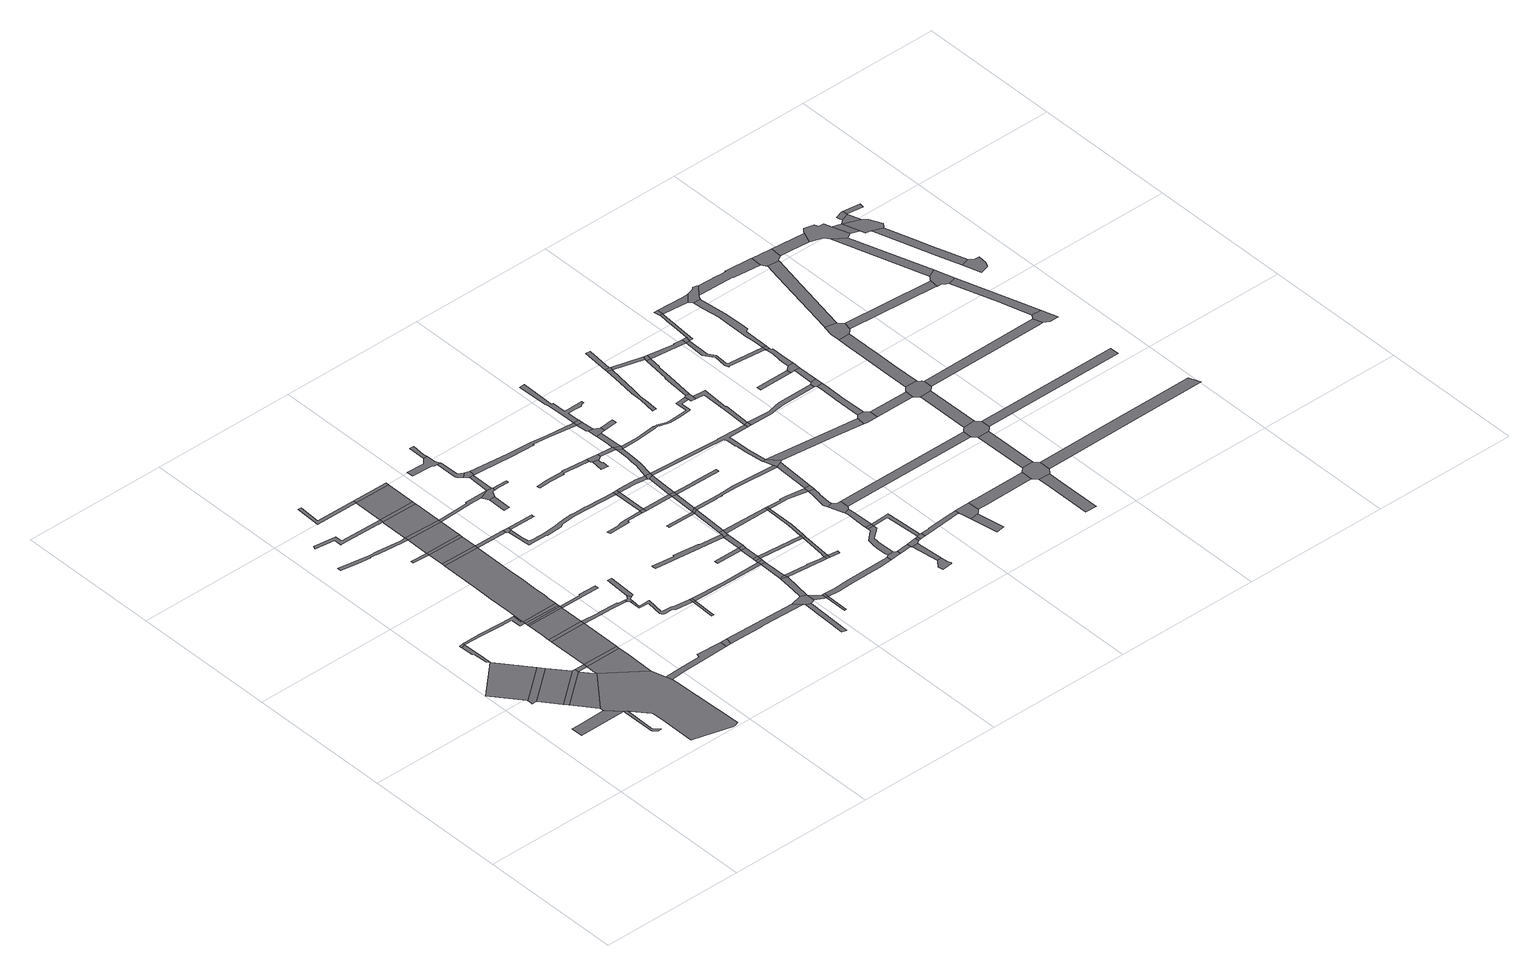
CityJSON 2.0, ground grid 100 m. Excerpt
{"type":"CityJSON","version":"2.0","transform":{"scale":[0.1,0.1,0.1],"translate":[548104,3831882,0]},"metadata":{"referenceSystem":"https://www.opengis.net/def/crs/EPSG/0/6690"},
"CityObjects":{
"road1":{"type":"Road","attributes":{"RoadStructureAttribute.sectionType":"1"},"geometry":[{"type":"MultiSurface","lod":"1","boundaries":[[[0,1,2,3,4,5]]]}]},
"road2":{"type":"Road","attributes":{"RoadStructureAttribute.sectionType":"1"},"geometry":[{"type":"MultiSurface","lod":"1","boundaries":[[[6,7,8,9]]]}]},
"road3":{"type":"Road","geometry":[{"type":"MultiSurface","lod":"1","boundaries":[[[9,8,10,11,12,13]]]}]},
"road4":{"type":"Road","attributes":{"RoadStructureAttribute.sectionType":"1"},"geometry":[{"type":"MultiSurface","lod":"1","boundaries":[[[13,12,14,15,16]]]}]},
"road5":{"type":"Road","attributes":{"RoadStructureAttribute.sectionType":"1"},"geometry":[{"type":"MultiSurface","lod":"1","boundaries":[[[5,17,18,19,20,21,22,23,24,25]]]}]},
"road6":{"type":"Road","attributes":{"RoadStructureAttribute.sectionType":"1"},"geometry":[{"type":"MultiSurface","lod":"1","boundaries":[[[26,27,28,29,30,31,32,6]]]}]},
"road7":{"type":"Road","geometry":[{"type":"MultiSurface","lod":"1","boundaries":[[[16,15,33,34,35]]]}]},
"road8":{"type":"Road","geometry":[{"type":"MultiSurface","lod":"1","boundaries":[[[36,37,29,28,38]]]}]},
"road9":{"type":"Road","attributes":{"RoadStructureAttribute.sectionType":"1"},"geometry":[{"type":"MultiSurface","lod":"1","boundaries":[[[39,40,41,34,33,42,43]]]}]},
"road10":{"type":"Road","geometry":[{"type":"MultiSurface","lod":"1","boundaries":[[[43,42,0,5,25,44,45,46,47,48,49,50,51,52,53,54,55,56,57,58]]]}]},
"road11":{"type":"Road","geometry":[{"type":"MultiSurface","lod":"1","boundaries":[[[35,34,59,60]]]}]},
"road12":{"type":"Road","attributes":{"RoadStructureAttribute.sectionType":"1"},"geometry":[{"type":"MultiSurface","lod":"1","boundaries":[[[61,62,63,64,65,66,67,68,69,36,38,70,71,72,73,74,75,76,77,78,79,80]]]}]},
"road13":{"type":"Road","attributes":{"RoadStructureAttribute.sectionType":"1"},"geometry":[{"type":"MultiSurface","lod":"1","boundaries":[[[59,81,82,83,84,43,58,85,86,87]]]}]},
"road14":{"type":"Road","geometry":[{"type":"MultiSurface","lod":"1","boundaries":[[[60,59,87,88]]]}]},
"road15":{"type":"Road","attributes":{"RoadStructureAttribute.sectionType":"1"},"geometry":[{"type":"MultiSurface","lod":"1","boundaries":[[[89,90,60,88,91,92]]]}]},
"road16":{"type":"Road","geometry":[{"type":"MultiSurface","lod":"1","boundaries":[[[93,89,92,94]]]}]},
"road17":{"type":"Road","attributes":{"RoadStructureAttribute.sectionType":"1"},"geometry":[{"type":"MultiSurface","lod":"1","boundaries":[[[95,96,97,98,99,100,101,102,103,104,105,106,107,108,109,110]]]}]},
"road18":{"type":"Road","attributes":{"RoadStructureAttribute.sectionType":"1"},"geometry":[{"type":"MultiSurface","lod":"1","boundaries":[[[111,112,93,94,113]]]}]},
"road19":{"type":"Road","attributes":{"RoadStructureAttribute.sectionType":"1"},"geometry":[{"type":"MultiSurface","lod":"1","boundaries":[[[114,115,116,111,113,117,118]]]}]},
"road20":{"type":"Road","geometry":[{"type":"MultiSurface","lod":"1","boundaries":[[[79,115,114,119]]]}]},
"road21":{"type":"Road","geometry":[{"type":"MultiSurface","lod":"1","boundaries":[[[80,79,119,120]]]}]},
"road22":{"type":"Road","attributes":{"RoadStructureAttribute.sectionType":"1"},"geometry":[{"type":"MultiSurface","lod":"1","boundaries":[[[121,122,123,124,125,126,127,128,129,130,131,132,133]]]}]},
"road23":{"type":"Road","geometry":[{"type":"MultiSurface","lod":"1","boundaries":[[[134,135,136,137]]]}]},
"road24":{"type":"Road","attributes":{"RoadStructureAttribute.sectionType":"1"},"geometry":[{"type":"MultiSurface","lod":"1","boundaries":[[[138,139,140,141,57,56,142,143,144,145,146]]]}]},
"road25":{"type":"Road","attributes":{"RoadStructureAttribute.sectionType":"1"},"geometry":[{"type":"MultiSurface","lod":"1","boundaries":[[[147,148,149,150,80,120,151,152,153,154,155,156,157,158]]]}]},
"road26":{"type":"Road","attributes":{"RoadStructureAttribute.sectionType":"1"},"geometry":[{"type":"MultiSurface","lod":"1","boundaries":[[[159,160,161,162,163,164]]]}]},
"road27":{"type":"Road","geometry":[{"type":"MultiSurface","lod":"1","boundaries":[[[165,147,158,166]]]}]},
"road28":{"type":"Road","attributes":{"RoadStructureAttribute.sectionType":"1"},"geometry":[{"type":"MultiSurface","lod":"1","boundaries":[[[167,168,169,170,171,94,92,172,173,174,175,176]]]}]},
"road29":{"type":"Road","attributes":{"RoadStructureAttribute.sectionType":"1"},"geometry":[{"type":"MultiSurface","lod":"1","boundaries":[[[136,165,166,177]]]}]},
"road30":{"type":"Road","attributes":{"RoadStructureAttribute.sectionType":"1"},"geometry":[{"type":"MultiSurface","lod":"1","boundaries":[[[178,179,180,181,182,183,114,118]]]}]},
"road31":{"type":"Road","attributes":{"RoadStructureAttribute.sectionType":"1"},"geometry":[{"type":"MultiSurface","lod":"1","boundaries":[[[137,136,177,184]]]}]},
"road32":{"type":"Road","attributes":{"RoadStructureAttribute.sectionType":"1"},"geometry":[{"type":"MultiSurface","lod":"1","boundaries":[[[109,137,184,185]]]}]},
"road33":{"type":"Road","geometry":[{"type":"MultiSurface","lod":"1","boundaries":[[[110,109,185,186]]]}]},
"road34":{"type":"Road","attributes":{"RoadStructureAttribute.sectionType":"1"},"geometry":[{"type":"MultiSurface","lod":"1","boundaries":[[[132,187,188,110,186,189,190]]]}]},
"road35":{"type":"Road","geometry":[{"type":"MultiSurface","lod":"1","boundaries":[[[146,145,191,192,193]]]}]},
"road36":{"type":"Road","geometry":[{"type":"MultiSurface","lod":"1","boundaries":[[[133,132,190,194]]]}]},
"road37":{"type":"Road","geometry":[{"type":"MultiSurface","lod":"1","boundaries":[[[195,196,176,175,197,198,199,200]]]}]},
"road38":{"type":"Road","attributes":{"RoadStructureAttribute.sectionType":"1"},"geometry":[{"type":"MultiSurface","lod":"1","boundaries":[[[161,133,194,201]]]}]},
"road39":{"type":"Road","attributes":{"RoadStructureAttribute.sectionType":"1"},"geometry":[{"type":"MultiSurface","lod":"1","boundaries":[[[202,166,158,203,204]]]}]},
"road40":{"type":"Road","geometry":[{"type":"MultiSurface","lod":"1","boundaries":[[[162,161,201,205]]]}]},
"road41":{"type":"Road","geometry":[{"type":"MultiSurface","lod":"1","boundaries":[[[206,207,208,209,210,211,212,195,200]]]}]},
"road42":{"type":"Road","attributes":{"RoadStructureAttribute.sectionType":"1"},"geometry":[{"type":"MultiSurface","lod":"1","boundaries":[[[197,213,214,215,216,217,218,219,220,221,222,223,224,225,226,227,228,229,198]]]}]},
"road43":{"type":"Road","geometry":[{"type":"MultiSurface","lod":"1","boundaries":[[[230,231,232,233,234]]]}]},
"road44":{"type":"Road","geometry":[{"type":"MultiSurface","lod":"1","boundaries":[[[204,203,235,236,237,238]]]}]},
"road45":{"type":"Road","geometry":[{"type":"MultiSurface","lod":"1","boundaries":[[[223,222,230,234,239]]]}]},
"road46":{"type":"Road","attributes":{"RoadStructureAttribute.sectionType":"1"},"geometry":[{"type":"MultiSurface","lod":"1","boundaries":[[[193,192,240,241,242,243,244,245,246]]]}]},
"road47":{"type":"Road","attributes":{"RoadStructureAttribute.sectionType":"1"},"geometry":[{"type":"MultiSurface","lod":"1","boundaries":[[[247,248,186,185,249,250,251,252,253]]]}]},
"road48":{"type":"Road","geometry":[{"type":"MultiSurface","lod":"1","boundaries":[[[254,255,256,238,237]]]}]},
"road49":{"type":"Road","geometry":[{"type":"MultiSurface","lod":"1","boundaries":[[[257,258,259,260]]]}]},
"road50":{"type":"Road","geometry":[{"type":"MultiSurface","lod":"1","boundaries":[[[253,252,260,259,261,262,263,264]]]}]},
"road51":{"type":"Road","geometry":[{"type":"MultiSurface","lod":"1","boundaries":[[[265,266,267,268,269,270,271,272,273,274,275,276,277,278,279]]]}]},
"road52":{"type":"Road","attributes":{"RoadStructureAttribute.sectionType":"1"},"geometry":[{"type":"MultiSurface","lod":"1","boundaries":[[[280,239,234,281,282]]]}]},
"road53":{"type":"Road","attributes":{"RoadStructureAttribute.sectionType":"1"},"geometry":[{"type":"MultiSurface","lod":"1","boundaries":[[[283,284,285,286,287]]]}]},
"road54":{"type":"Road","attributes":{"RoadStructureAttribute.sectionType":"1"},"geometry":[{"type":"MultiSurface","lod":"1","boundaries":[[[288,289,253,264]]]}]},
"road55":{"type":"Road","attributes":{"RoadStructureAttribute.sectionType":"1"},"geometry":[{"type":"MultiSurface","lod":"1","boundaries":[[[290,291,292,293,294,295,296,297,298,299,300,301,302,303,304,236,235,305,306,307,308,309,310,311,312,313,314,315]]]}]},
"road56":{"type":"Road","attributes":{"RoadStructureAttribute.sectionType":"1"},"geometry":[{"type":"MultiSurface","lod":"1","boundaries":[[[278,316,317,318,319,320,321,322,279]]]}]},
"road57":{"type":"Road","geometry":[{"type":"MultiSurface","lod":"1","boundaries":[[[320,319,323,289,288,324,325]]]}]},
"road58":{"type":"Road","geometry":[{"type":"MultiSurface","lod":"1","boundaries":[[[326,327,328,329,263,262]]]}]},
"road59":{"type":"Road","geometry":[{"type":"MultiSurface","lod":"1","boundaries":[[[330,246,245,331,283,287,332,333,334,335]]]}]},
"road60":{"type":"Road","attributes":{"RoadStructureAttribute.sectionType":"1"},"geometry":[{"type":"MultiSurface","lod":"1","boundaries":[[[336,268,267,337,338]]]}]},
"road61":{"type":"Road","attributes":{"RoadStructureAttribute.sectionType":"1"},"geometry":[{"type":"MultiSurface","lod":"1","boundaries":[[[339,340,341,342,343,344,345,346,347,348]]]}]},
"road62":{"type":"Road","attributes":{"RoadStructureAttribute.sectionType":"1"},"geometry":[{"type":"MultiSurface","lod":"1","boundaries":[[[349,350,351,352,353,354,355,356,357,358,359]]]}]},
"road63":{"type":"Road","attributes":{"RoadStructureAttribute.sectionType":"1"},"geometry":[{"type":"MultiSurface","lod":"1","boundaries":[[[360,361,362,363,334,333,364,365,366,367,368]]]}]},
"road64":{"type":"Road","geometry":[{"type":"MultiSurface","lod":"1","boundaries":[[[367,369,370,371,372]]]}]},
"road65":{"type":"Road","attributes":{"RoadStructureAttribute.sectionType":"1"},"geometry":[{"type":"MultiSurface","lod":"1","boundaries":[[[373,374,330,335,375]]]}]},
"road66":{"type":"Road","geometry":[{"type":"MultiSurface","lod":"1","boundaries":[[[368,367,372,376]]]}]},
"road67":{"type":"Road","geometry":[{"type":"MultiSurface","lod":"1","boundaries":[[[377,378,373,375]]]}]},
"road68":{"type":"Road","geometry":[{"type":"MultiSurface","lod":"1","boundaries":[[[379,380,381,382,383]]]}]},
"road69":{"type":"Road","attributes":{"RoadStructureAttribute.sectionType":"1"},"geometry":[{"type":"MultiSurface","lod":"1","boundaries":[[[281,378,377,384]]]}]},
"road70":{"type":"Road","geometry":[{"type":"MultiSurface","lod":"1","boundaries":[[[282,281,384,385]]]}]},
"road71":{"type":"Road","attributes":{"RoadStructureAttribute.sectionType":"1"},"geometry":[{"type":"MultiSurface","lod":"1","boundaries":[[[386,282,385,387]]]}]},
"road72":{"type":"Road","geometry":[{"type":"MultiSurface","lod":"1","boundaries":[[[388,386,387,389]]]}]},
"road73":{"type":"Road","attributes":{"RoadStructureAttribute.sectionType":"1"},"geometry":[{"type":"MultiSurface","lod":"1","boundaries":[[[382,388,389,390]]]}]},
"road74":{"type":"Road","geometry":[{"type":"MultiSurface","lod":"1","boundaries":[[[391,392,359,358,393]]]}]},
"road75":{"type":"Road","geometry":[{"type":"MultiSurface","lod":"1","boundaries":[[[383,382,390,394]]]}]},
"road76":{"type":"Road","attributes":{"RoadStructureAttribute.sectionType":"1"},"geometry":[{"type":"MultiSurface","lod":"1","boundaries":[[[314,392,391,395]]]}]},
"road77":{"type":"Road","attributes":{"RoadStructureAttribute.sectionType":"1"},"geometry":[{"type":"MultiSurface","lod":"1","boundaries":[[[347,383,394,396]]]}]},
"road78":{"type":"Road","geometry":[{"type":"MultiSurface","lod":"1","boundaries":[[[397,398,399,400,401]]]}]},
"road79":{"type":"Road","attributes":{"RoadStructureAttribute.sectionType":"1"},"geometry":[{"type":"MultiSurface","lod":"1","boundaries":[[[402,403,404,405,406,407,408,409,410,411,412,413,414,415,416]]]}]},
"road80":{"type":"Road","attributes":{"RoadStructureAttribute.sectionType":"1"},"geometry":[{"type":"MultiSurface","lod":"1","boundaries":[[[417,418,419,377,375,420,421,422,423,424]]]}]},
"road81":{"type":"Road","geometry":[{"type":"MultiSurface","lod":"1","boundaries":[[[425,348,347,396,426,427]]]}]},
"road82":{"type":"Road","geometry":[{"type":"MultiSurface","lod":"1","boundaries":[[[315,314,395,428]]]}]},
"road83":{"type":"Road","attributes":{"RoadStructureAttribute.sectionType":"1"},"geometry":[{"type":"MultiSurface","lod":"1","boundaries":[[[391,393,429,430]]]}]},
"road84":{"type":"Road","attributes":{"RoadStructureAttribute.sectionType":"1"},"geometry":[{"type":"MultiSurface","lod":"1","boundaries":[[[431,400,425,427]]]}]},
"road85":{"type":"Road","attributes":{"RoadStructureAttribute.sectionType":"1"},"geometry":[{"type":"MultiSurface","lod":"1","boundaries":[[[432,433,434,325,324,435,436,437,438,439,440,441]]]}]},
"road86":{"type":"Road","attributes":{"RoadStructureAttribute.sectionType":"1"},"geometry":[{"type":"MultiSurface","lod":"1","boundaries":[[[389,387,442,443]]]}]},
"road87":{"type":"Road","attributes":{"RoadStructureAttribute.sectionType":"1"},"geometry":[{"type":"MultiSurface","lod":"1","boundaries":[[[444,445,376,372,446,447,448,449,450]]]}]},
"road88":{"type":"Road","geometry":[{"type":"MultiSurface","lod":"1","boundaries":[[[451,401,400,431]]]}]},
"road89":{"type":"Road","attributes":{"RoadStructureAttribute.sectionType":"1"},"geometry":[{"type":"MultiSurface","lod":"1","boundaries":[[[452,453,428,395,454,455,456,457]]]}]},
"road90":{"type":"Road","attributes":{"RoadStructureAttribute.sectionType":"1"},"geometry":[{"type":"MultiSurface","lod":"1","boundaries":[[[429,401,451,458]]]}]},
"road91":{"type":"Road","geometry":[{"type":"MultiSurface","lod":"1","boundaries":[[[424,423,459,460]]]}]},
"road92":{"type":"Road","geometry":[{"type":"MultiSurface","lod":"1","boundaries":[[[430,429,458,461]]]}]},
"road93":{"type":"Road","attributes":{"RoadStructureAttribute.sectionType":"1"},"geometry":[{"type":"MultiSurface","lod":"1","boundaries":[[[427,426,462,463]]]}]},
"road94":{"type":"Road","geometry":[{"type":"MultiSurface","lod":"1","boundaries":[[[464,465,466,467,468,469,470,471,472,473]]]}]},
"road95":{"type":"Road","geometry":[{"type":"MultiSurface","lod":"1","boundaries":[[[474,475,476,460,459]]]}]},
"road96":{"type":"Road","attributes":{"RoadStructureAttribute.sectionType":"1"},"geometry":[{"type":"MultiSurface","lod":"1","boundaries":[[[442,477,478,424,460,479]]]}]},
"road97":{"type":"Road","attributes":{"RoadStructureAttribute.sectionType":"1"},"geometry":[{"type":"MultiSurface","lod":"1","boundaries":[[[480,481,430,461]]]}]},
"road98":{"type":"Road","geometry":[{"type":"MultiSurface","lod":"1","boundaries":[[[416,415,482,483,464,473,484,485,486]]]}]},
"road99":{"type":"Road","geometry":[{"type":"MultiSurface","lod":"1","boundaries":[[[443,442,479,487]]]}]},
"road100":{"type":"Road","geometry":[{"type":"MultiSurface","lod":"1","boundaries":[[[457,456,481,480,488]]]}]},
"road101":{"type":"Road","attributes":{"RoadStructureAttribute.sectionType":"1"},"geometry":[{"type":"MultiSurface","lod":"1","boundaries":[[[489,490,462,491,443,487]]]}]},
"road102":{"type":"Road","attributes":{"RoadStructureAttribute.sectionType":"1"},"geometry":[{"type":"MultiSurface","lod":"1","boundaries":[[[492,486,485,493,494]]]}]},
"road103":{"type":"Road","attributes":{"RoadStructureAttribute.sectionType":"1"},"geometry":[{"type":"MultiSurface","lod":"1","boundaries":[[[493,495,496,497,498,457,488,499,500,501,502]]]}]},
"road104":{"type":"Road","attributes":{"RoadStructureAttribute.sectionType":"1"},"geometry":[{"type":"MultiSurface","lod":"1","boundaries":[[[503,504,505,506,507,461,458]]]}]},
"road105":{"type":"Road","geometry":[{"type":"MultiSurface","lod":"1","boundaries":[[[463,462,490,508]]]}]},
"road106":{"type":"Road","geometry":[{"type":"MultiSurface","lod":"1","boundaries":[[[509,510,450,449,511,512,513,514]]]}]},
"road107":{"type":"Road","geometry":[{"type":"MultiSurface","lod":"1","boundaries":[[[494,493,502,515]]]}]},
"road108":{"type":"Road","attributes":{"RoadStructureAttribute.sectionType":"1"},"geometry":[{"type":"MultiSurface","lod":"1","boundaries":[[[516,517,518,519,494,515,520,521,522]]]}]},
"road109":{"type":"Road","attributes":{"RoadStructureAttribute.sectionType":"1"},"geometry":[{"type":"MultiSurface","lod":"1","boundaries":[[[523,524,451,431,525,526,527,528,529,530,531,532,533]]]}]},
"road110":{"type":"Road","attributes":{"RoadStructureAttribute.sectionType":"1"},"geometry":[{"type":"MultiSurface","lod":"1","boundaries":[[[440,534,535,536,537,538,539,540,541]]]}]},
"road111":{"type":"Road","attributes":{"RoadStructureAttribute.sectionType":"1"},"geometry":[{"type":"MultiSurface","lod":"1","boundaries":[[[542,543,544,545,546,547,548,510,509,549,550,551,552,553,554,555,556,557]]]}]},
"road112":{"type":"Road","geometry":[{"type":"MultiSurface","lod":"1","boundaries":[[[537,516,522,558,559,560,538]]]}]},
"road113":{"type":"Road","attributes":{"RoadStructureAttribute.sectionType":"1"},"geometry":[{"type":"MultiSurface","lod":"1","boundaries":[[[561,514,513,562]]]}]},
"road114":{"type":"Road","geometry":[{"type":"MultiSurface","lod":"1","boundaries":[[[563,564,565,566,567,568,569,570]]]}]},
"road115":{"type":"Road","geometry":[{"type":"MultiSurface","lod":"1","boundaries":[[[571,441,440,541]]]}]},
"road116":{"type":"Road","attributes":{"RoadStructureAttribute.sectionType":"1"},"geometry":[{"type":"MultiSurface","lod":"1","boundaries":[[[572,573,574,508,490,575,576,577]]]}]},
"road117":{"type":"Road","attributes":{"RoadStructureAttribute.sectionType":"1"},"geometry":[{"type":"MultiSurface","lod":"1","boundaries":[[[578,579,564,563]]]}]},
"road118":{"type":"Road","geometry":[{"type":"MultiSurface","lod":"1","boundaries":[[[580,542,557,581]]]}]},
"road119":{"type":"Road","geometry":[{"type":"MultiSurface","lod":"1","boundaries":[[[582,561,562,583,579,578,584,585]]]}]},
"road120":{"type":"Road","geometry":[{"type":"MultiSurface","lod":"1","boundaries":[[[586,587,560,559]]]}]},
"road121":{"type":"Road","attributes":{"RoadStructureAttribute.sectionType":"1"},"geometry":[{"type":"MultiSurface","lod":"1","boundaries":[[[588,589,590,591,592,593,594,595,596,580,581,597]]]}]},
"road122":{"type":"Road","attributes":{"RoadStructureAttribute.sectionType":"1"},"geometry":[{"type":"MultiSurface","lod":"1","boundaries":[[[598,599,600,601,488,480,602,603,604,605,606,607,608,609,610,611,612,613,614,615,616,617,618,619,620,621,622]]]}]},
"road123":{"type":"Road","attributes":{"RoadStructureAttribute.sectionType":"1"},"geometry":[{"type":"MultiSurface","lod":"1","boundaries":[[[623,582,585,624]]]}]},
"road124":{"type":"Road","geometry":[{"type":"MultiSurface","lod":"1","boundaries":[[[625,626,627,628,629,593,592,630,631,632,633]]]}]},
"road125":{"type":"Road","attributes":{"RoadStructureAttribute.sectionType":"1"},"geometry":[{"type":"MultiSurface","lod":"1","boundaries":[[[634,635,636,637,638,639,640,641,642,643,644,645,646,647,648,649,650,651,441,571]]]}]},
"road126":{"type":"Road","attributes":{"RoadStructureAttribute.sectionType":"1"},"geometry":[{"type":"MultiSurface","lod":"1","boundaries":[[[652,653,654,655,581,557,656,657,658,659]]]}]},
"road127":{"type":"Road","attributes":{"RoadStructureAttribute.sectionType":"1"},"geometry":[{"type":"MultiSurface","lod":"1","boundaries":[[[660,661,662,663,664,627,626,665,666,667,668]]]}]},
"road128":{"type":"Road","geometry":[{"type":"MultiSurface","lod":"1","boundaries":[[[659,658,623,624,669,670]]]}]},
"road129":{"type":"Road","geometry":[{"type":"MultiSurface","lod":"1","boundaries":[[[671,672,577,576,660,668]]]}]},
"road130":{"type":"Road","attributes":{"RoadStructureAttribute.sectionType":"1"},"geometry":[{"type":"MultiSurface","lod":"1","boundaries":[[[673,674,675,676,677,678,679,680,681,682,683,515,502,684,685,686,687,688,689,690,691,692,693,694]]]}]},
"road131":{"type":"Road","attributes":{"RoadStructureAttribute.sectionType":"1"},"geometry":[{"type":"MultiSurface","lod":"1","boundaries":[[[695,532,696,697,577,672]]]}]},
"road132":{"type":"Road","geometry":[{"type":"MultiSurface","lod":"1","boundaries":[[[616,615,698,699,533,532,695,700]]]}]},
"road133":{"type":"Road","attributes":{"RoadStructureAttribute.sectionType":"1"},"geometry":[{"type":"MultiSurface","lod":"1","boundaries":[[[701,702,703,704,670,669,705,706]]]}]},
"road134":{"type":"Road","attributes":{"RoadStructureAttribute.sectionType":"1"},"geometry":[{"type":"MultiSurface","lod":"1","boundaries":[[[707,708,709,710,711,712,713,714,715,716]]]}]},
"road135":{"type":"Road","attributes":{"RoadStructureAttribute.sectionType":"1"},"geometry":[{"type":"MultiSurface","lod":"1","boundaries":[[[717,718,719,720]]]}]},
"road136":{"type":"Road","geometry":[{"type":"MultiSurface","lod":"1","boundaries":[[[721,722,723,701,706,724,725,718,717,726,727,728,729]]]}]},
"road137":{"type":"Road","geometry":[{"type":"MultiSurface","lod":"1","boundaries":[[[730,622,621,731]]]}]},
"road138":{"type":"Road","geometry":[{"type":"MultiSurface","lod":"1","boundaries":[[[732,707,716,733,734]]]}]},
"road139":{"type":"Road","geometry":[{"type":"MultiSurface","lod":"1","boundaries":[[[735,673,694,736,737,738,739,740,741]]]}]},
"road140":{"type":"Road","attributes":{"RoadStructureAttribute.sectionType":"1"},"geometry":[{"type":"MultiSurface","lod":"1","boundaries":[[[742,743,744,740,739,745,746,622,730]]]}]},
"road141":{"type":"Road","attributes":{"RoadStructureAttribute.sectionType":"1"},"geometry":[{"type":"MultiSurface","lod":"1","boundaries":[[[747,732,734,748]]]}]},
"road142":{"type":"Road","attributes":{"RoadStructureAttribute.sectionType":"1"},"geometry":[{"type":"MultiSurface","lod":"1","boundaries":[[[749,750,616,700,751,752,753]]]}]},
"road143":{"type":"Road","attributes":{"RoadStructureAttribute.sectionType":"1"},"geometry":[{"type":"MultiSurface","lod":"1","boundaries":[[[733,716,754,755]]]}]},
"road144":{"type":"Road","attributes":{"RoadStructureAttribute.sectionType":"1"},"geometry":[{"type":"MultiSurface","lod":"1","boundaries":[[[756,633,632,757,758,759]]]}]},
"road145":{"type":"Road","attributes":{"RoadStructureAttribute.sectionType":"1"},"geometry":[{"type":"MultiSurface","lod":"1","boundaries":[[[760,761,762,735,741,763,764,765,766]]]}]},
"road146":{"type":"Road","geometry":[{"type":"MultiSurface","lod":"1","boundaries":[[[755,754,760,766,767]]]}]},
"road147":{"type":"Road","attributes":{"RoadStructureAttribute.sectionType":"1"},"geometry":[{"type":"MultiSurface","lod":"1","boundaries":[[[768,769,729,728,770,771,772,773]]]}]},
"road148":{"type":"Road","attributes":{"RoadStructureAttribute.sectionType":"1"},"geometry":[{"type":"MultiSurface","lod":"1","boundaries":[[[774,775,776,730,731,777,778,779,780,781]]]}]},
"road149":{"type":"Road","attributes":{"RoadStructureAttribute.sectionType":"1"},"geometry":[{"type":"MultiSurface","lod":"1","boundaries":[[[782,783,767,766,784,785]]]}]},
"road150":{"type":"Road","geometry":[{"type":"MultiSurface","lod":"1","boundaries":[[[786,753,752,787,788,789,790]]]}]},
"road151":{"type":"Road","attributes":{"RoadStructureAttribute.sectionType":"1"},"geometry":[{"type":"MultiSurface","lod":"1","boundaries":[[[791,792,793,794]]]}]},
"road152":{"type":"Road","attributes":{"RoadStructureAttribute.sectionType":"1"},"geometry":[{"type":"MultiSurface","lod":"1","boundaries":[[[795,796,797,798,799,800]]]}]},
"road153":{"type":"Road","geometry":[{"type":"MultiSurface","lod":"1","boundaries":[[[785,784,801,802]]]}]},
"road154":{"type":"Road","attributes":{"RoadStructureAttribute.sectionType":"1"},"geometry":[{"type":"MultiSurface","lod":"1","boundaries":[[[803,804,805,786,790,806,807,808]]]}]},
"road155":{"type":"Road","geometry":[{"type":"MultiSurface","lod":"1","boundaries":[[[809,810,811,812,773,772,813,795,800,814,815,816,817]]]}]},
"road156":{"type":"Road","geometry":[{"type":"MultiSurface","lod":"1","boundaries":[[[818,819,781,780,820,803,808]]]}]},
"road157":{"type":"Road","attributes":{"RoadStructureAttribute.sectionType":"1"},"geometry":[{"type":"MultiSurface","lod":"1","boundaries":[[[821,822,823,824,825,826,801,784,827,828,829,830,831,832,833]]]}]},
"road158":{"type":"Road","attributes":{"RoadStructureAttribute.sectionType":"1"},"geometry":[{"type":"MultiSurface","lod":"1","boundaries":[[[834,835,836,837,802,801,838,839,840]]]}]},
"road159":{"type":"Road","attributes":{"RoadStructureAttribute.sectionType":"1"},"geometry":[{"type":"MultiSurface","lod":"1","boundaries":[[[841,819,818,842]]]}]},
"road160":{"type":"Road","geometry":[{"type":"MultiSurface","lod":"1","boundaries":[[[843,794,793,841,842,844]]]}]},
"road161":{"type":"Road","attributes":{"RoadStructureAttribute.sectionType":"1"},"geometry":[{"type":"MultiSurface","lod":"1","boundaries":[[[845,811,810,846]]]}]},
"road162":{"type":"Road","attributes":{"RoadStructureAttribute.sectionType":"1"},"geometry":[{"type":"MultiSurface","lod":"1","boundaries":[[[789,788,847,848]]]}]},
"road163":{"type":"Road","geometry":[{"type":"MultiSurface","lod":"1","boundaries":[[[849,834,840,850]]]}]},
"road164":{"type":"Road","attributes":{"RoadStructureAttribute.sectionType":"1"},"geometry":[{"type":"MultiSurface","lod":"1","boundaries":[[[851,852,853,854,855,843,844,856,857,858,859]]]}]},
"road165":{"type":"Road","geometry":[{"type":"MultiSurface","lod":"1","boundaries":[[[860,861,862,863,864,865,759,758,866,867,845,846,868,869,870,871]]]}]},
"road166":{"type":"Road","geometry":[{"type":"MultiSurface","lod":"1","boundaries":[[[833,832,872,851,859,873]]]}]},
"road167":{"type":"Road","attributes":{"RoadStructureAttribute.sectionType":"1"},"geometry":[{"type":"MultiSurface","lod":"1","boundaries":[[[874,850,840,875,876,877]]]}]},
"road168":{"type":"Road","attributes":{"RoadStructureAttribute.sectionType":"1"},"geometry":[{"type":"MultiSurface","lod":"1","boundaries":[[[878,863,862,879]]]}]},
"road169":{"type":"Road","attributes":{"RoadStructureAttribute.sectionType":"1"},"geometry":[{"type":"MultiSurface","lod":"1","boundaries":[[[880,881,882,883,884,885,886,833,873,887,888,889,890,891,892,893]]]}]},
"road170":{"type":"Road","geometry":[{"type":"MultiSurface","lod":"1","boundaries":[[[894,895,896,848,847,897,878,879,898,899,900,901,902,903,904]]]}]},
"road171":{"type":"Road","geometry":[{"type":"MultiSurface","lod":"1","boundaries":[[[905,906,907,877,876,880,893,908,909,910]]]}]},
"road172":{"type":"Road","attributes":{"RoadStructureAttribute.sectionType":"1"},"geometry":[{"type":"MultiSurface","lod":"1","boundaries":[[[911,912,913,914,894,904,915,916,917,918,919,920,921]]]}]},
"road173":{"type":"Road","geometry":[{"type":"MultiSurface","lod":"1","boundaries":[[[922,923,911,921,924,925,926,927,928]]]}]},
"road174":{"type":"Road","attributes":{"RoadStructureAttribute.sectionType":"1"},"geometry":[{"type":"MultiSurface","lod":"1","boundaries":[[[929,930,931,932,933,934,909,908,935,936,937,938,939,940,941]]]}]},
"road175":{"type":"Road","attributes":{"RoadStructureAttribute.sectionType":"1"},"geometry":[{"type":"MultiSurface","lod":"1","boundaries":[[[942,817,816,943,944,945,946,947]]]}]},
"road176":{"type":"Road","attributes":{"RoadStructureAttribute.sectionType":"1"},"geometry":[{"type":"MultiSurface","lod":"1","boundaries":[[[948,949,950,922,928,951,952,953,954,955]]]}]},
"road177":{"type":"Road","attributes":{"RoadStructureAttribute.sectionType":"1"},"geometry":[{"type":"MultiSurface","lod":"1","boundaries":[[[871,870,956,957]]]}]},
"road178":{"type":"Road","attributes":{"RoadStructureAttribute.sectionType":"1"},"geometry":[{"type":"MultiSurface","lod":"1","boundaries":[[[901,900,958,959,960,961]]]}]},
"road179":{"type":"Road","geometry":[{"type":"MultiSurface","lod":"1","boundaries":[[[962,941,940,963,948,955,964,965,966]]]}]},
"road180":{"type":"Road","attributes":{"RoadStructureAttribute.sectionType":"1"},"geometry":[{"type":"MultiSurface","lod":"1","boundaries":[[[967,926,925,968,969,970]]]}]},
"road181":{"type":"Road","attributes":{"RoadStructureAttribute.sectionType":"1"},"geometry":[{"type":"MultiSurface","lod":"1","boundaries":[[[971,972,966,965,973,974,975]]]}]},
"road182":{"type":"Road","geometry":[{"type":"MultiSurface","lod":"1","boundaries":[[[976,977,975,974,978,979,980,981,982,983,984,985,986]]]}]},
"road183":{"type":"Road","geometry":[{"type":"MultiSurface","lod":"1","boundaries":[[[987,988,989,990,970,969,991,992,993,994,995]]]}]},
"road184":{"type":"Road","attributes":{"RoadStructureAttribute.sectionType":"1"},"geometry":[{"type":"MultiSurface","lod":"1","boundaries":[[[980,996,997,988,987,981]]]}]},
"road185":{"type":"Road","geometry":[{"type":"MultiSurface","lod":"1","boundaries":[[[998,999,1000,1001,961,960,1002,1003,1004]]]}]},
"road186":{"type":"Road","attributes":{"RoadStructureAttribute.sectionType":"1"},"geometry":[{"type":"MultiSurface","lod":"1","boundaries":[[[1005,995,994,1006,1007,998,1004]]]}]},
"road187":{"type":"Road","attributes":{"RoadStructureAttribute.sectionType":"1"},"geometry":[{"type":"MultiSurface","lod":"1","boundaries":[[[983,982,1008,1009]]]}]},
"road188":{"type":"Road","attributes":{"RoadStructureAttribute.sectionType":"1"},"geometry":[{"type":"MultiSurface","lod":"1","boundaries":[[[1010,1011,1009,1012]]]}]},
"road189":{"type":"Road","geometry":[{"type":"MultiSurface","lod":"1","boundaries":[[[1009,1008,1013,1014,1015,1016,1017,1018,1012]]]}]},
"road190":{"type":"Road","geometry":[{"type":"MultiSurface","lod":"1","boundaries":[[[1019,1020,1021,1011,1010,1022,1023]]]}]},
"road191":{"type":"Road","attributes":{"RoadStructureAttribute.sectionType":"1"},"geometry":[{"type":"MultiSurface","lod":"1","boundaries":[[[1014,1024,1025,1026,1027,1028,1029,1030,1015]]]}]},
"road192":{"type":"Road","geometry":[{"type":"MultiSurface","lod":"1","boundaries":[[[1031,1032,1033,1027,1026,1034,1035,1036,1037,1038,1039]]]}]},
"road193":{"type":"Road","geometry":[{"type":"MultiSurface","lod":"1","boundaries":[[[1040,1041,1042,1023,1022]]]}]}
},
"vertices":[
[424,620,0],[224,616,0],[176,616,0],[177,536,0],[225,536,0],[505,539,0],
[229,1387,0],[4,1174,0],[158,982,0],[399,1174,0],
[158,952,0],[158,943,0],[189,943,0],[430,1136,0],
[193,938,0],[287,819,0],[529,1012,0],
[505,524,0],[505,327,0],[505,307,0],[508,295,0],[536,270,0],[558,273,0],[526,300,0],[520,307,0],[523,524,0],
[229,1405,0],[230,1465,0],[226,1605,0],[198,1596,0],[201,1509,0],[212,1505,0],[215,1405,0],
[309,792,0],[551,984,0],[551,1011,0],
[225,1622,0],[197,1616,0],[233,1607,0],
[617,902,0],[606,914,0],[556,978,0],[423,649,0],[620,899,0],
[534,511,0],[616,410,0],[619,405,0],[619,333,0],[619,117,0],[619,114,0],[618,81,0],[886,8,0],[902,12,0],[928,20,0],[911,536,0],[911,550,0],[911,570,0],[896,610,0],[871,710,0],
[620,985,0],[620,1010,0],
[618,1539,0],[612,1544,0],[611,1546,0],[612,1599,0],[613,1611,0],[598,1611,0],[578,1612,0],[508,1615,0],[355,1623,0],[353,1603,0],[500,1594,0],[578,1593,0],[581,1588,0],[583,1585,0],[582,1530,0],[582,1520,0],[598,1519,0],[610,1519,0],[621,1519,0],[622,1538,0],
[620,977,0],[620,974,0],[620,929,0],[620,925,0],[872,926,0],[872,964,0],[872,984,0],
[873,1009,0],
[621,1291,0],[621,1206,0],[873,1070,0],[872,1290,0],
[621,1315,0],[872,1315,0],
[618,2566,0],[614,2566,0],[591,2564,0],[423,2580,0],[366,2585,0],[333,2590,0],[150,2619,0],[150,2592,0],[261,2573,0],[356,2562,0],[356,2566,0],[421,2559,0],[584,2544,0],[612,2541,0],[627,2540,0],[627,2566,0],
[621,1484,0],[621,1373,0],[872,1483,0],
[875,1501,0],[621,1498,0],[621,1495,0],[872,1484,0],[873,1483,0],
[875,1512,0],
[875,1538,0],
[344,2792,0],[335,2798,0],[335,2842,0],[181,2861,0],[170,2838,0],[308,2821,0],[309,2773,0],[309,2768,0],[317,2768,0],[593,2763,0],[594,2760,0],[628,2760,0],[629,2786,0],
[509,2385,0],[507,2364,0],[625,2356,0],[625,2376,0],
[1169,641,0],[1165,619,0],[1016,614,0],[903,610,0],[1017,574,0],[1166,580,0],[1344,587,0],[1345,587,0],[1346,635,0],
[624,2221,0],[622,1939,0],[621,1821,0],[622,1683,0],[874,1606,0],[874,1613,0],[875,1626,0],[875,1640,0],[875,1734,0],[875,1823,0],[876,1942,0],[878,2219,0],
[342,3174,0],[334,2998,0],[631,2995,0],[631,3017,0],[354,3022,0],[362,3173,0],
[625,2245,0],[878,2241,0],
[1141,1295,0],[1140,1304,0],[1002,1309,0],[1001,1309,0],[879,1314,0],[878,1290,0],[1045,1283,0],[1072,1283,0],[1193,1278,0],[1193,1293,0],
[879,2354,0],
[1004,1481,0],[1151,1478,0],[1151,1492,0],[1151,1506,0],[1028,1507,0],[1026,1500,0],
[879,2375,0],
[880,2535,0],
[880,2558,0],
[628,2753,0],[627,2573,0],[880,2567,0],[881,2758,0],
[1383,587,0],[1383,588,0],[1393,634,0],
[881,2785,0],
[1228,1319,0],[1212,1292,0],[1206,1260,0],[1220,1259,0],[1221,1279,0],[1243,1292,0],
[883,2993,0],
[1085,2239,0],[1094,2216,0],[1095,2238,0],
[883,3015,0],
[1258,1300,0],[1259,1301,0],[1259,1303,0],[1260,1314,0],[1269,1492,0],[1254,1493,0],[1239,1493,0],
[1204,1184,0],[1272,1182,0],[1272,1172,0],[1260,1070,0],[1265,1057,0],[1275,1047,0],[1285,1045,0],[1338,1045,0],[1354,1030,0],[1474,1019,0],[1474,1046,0],[1371,1058,0],[1348,1068,0],[1285,1072,0],[1280,1077,0],[1294,1195,0],[1216,1196,0],
[1474,1016,0],[1469,850,0],[1476,850,0],[1483,850,0],[1488,1015,0],
[1106,2205,0],[1130,2212,0],[1134,2216,0],[1133,2238,0],
[1489,1045,0],
[1384,588,0],[1454,587,0],[1455,587,0],[1603,584,0],[1646,583,0],[1933,577,0],[1890,623,0],
[1103,2574,0],[1103,2566,0],[1089,2546,0],[1112,2547,0],[1115,2547,0],[1198,2546,0],[1267,2575,0],
[1313,2214,0],[1313,2225,0],[1313,2237,0],
[1223,2373,0],[1262,2374,0],[1263,2501,0],[1222,2500,0],
[1285,2542,0],[1302,2548,0],[1312,2567,0],[1301,2569,0],
[1231,2954,0],[1222,2975,0],[1219,3038,0],[1194,3037,0],[1178,3021,0],[1160,3001,0],[1039,3007,0],[1038,2983,0],[1037,2960,0],[1177,2953,0],[1190,2948,0],[1195,2946,0],[1203,2946,0],[1214,2946,0],[1238,2940,0],
[1717,1035,0],[1997,1010,0],[1996,1036,0],
[1944,564,0],[1943,557,0],[1931,238,0],[1960,228,0],[1973,549,0],
[1304,2731,0],[1274,2729,0],
[1790,2075,0],[1718,2077,0],[1592,2081,0],[1591,2081,0],[1518,2084,0],[1486,2085,0],[1428,2081,0],[1391,2077,0],[1352,2073,0],[1289,2067,0],[1259,2064,0],[1183,2064,0],[1176,2062,0],[1141,2068,0],[1133,2112,0],[1113,2112,0],[1116,2067,0],[1118,2042,0],[1181,2041,0],[1256,2039,0],[1257,2034,0],[1364,2039,0],[1385,2050,0],[1491,2060,0],[1800,2049,0],[1800,2075,0],
[1217,2791,0],[1217,2788,0],[1222,2780,0],[1248,2755,0],[1281,2784,0],[1243,2803,0],[1243,2806,0],
[1269,2734,0],[1309,2731,0],[1311,2772,0],
[1345,2549,0],[1411,2548,0],[1410,2558,0],[1410,2566,0],
[1969,641,0],[1942,566,0],[1978,551,0],[2008,564,0],[2007,622,0],[2007,629,0],
[1193,3159,0],[1217,3069,0],[1222,3158,0],
[1847,1384,0],[1847,1389,0],[1673,1410,0],[1672,1401,0],[1518,1419,0],[1516,1419,0],[1516,1404,0],[1516,1390,0],[2003,1341,0],[2010,1368,0],
[1653,1840,0],[1630,1831,0],[1625,1828,0],[1536,1827,0],[1534,1827,0],[1536,1815,0],[1538,1803,0],[1686,1807,0],[1689,1822,0],[1799,1821,0],[1799,1841,0],
[2047,584,0],[2035,594,0],[2027,600,0],[2015,613,0],[2017,561,0],[2023,559,0],[2060,535,0],[2073,534,0],[2073,568,0],
[2075,376,0],[2082,376,0],[2089,376,0],[2088,533,0],
[1993,835,0],[1978,712,0],[2033,823,0],
[2091,567,0],
[2028,847,0],[1994,843,0],
[1815,1209,0],[1815,1196,0],[1815,1184,0],[1998,1185,0],[2000,1209,0],
[2028,1010,0],
[2029,1036,0],
[1996,1055,0],[2029,1054,0],
[1996,1079,0],[2032,1079,0],
[2034,1184,0],
[1829,1846,0],[1804,1845,0],[1829,1820,0],
[2035,1209,0],
[1828,2048,0],
[2037,1340,0],
[1828,1639,0],[1829,1629,0],[1829,1620,0],[2024,1616,0],[2023,1635,0],
[1813,2408,0],[1713,2418,0],[1712,2412,0],[1592,2413,0],[1511,2408,0],[1512,2398,0],[1514,2388,0],[1588,2390,0],[1589,2390,0],[1592,2390,0],[1702,2388,0],[1702,2396,0],[1811,2385,0],[1886,2378,0],[1889,2401,0],
[2285,822,0],[2192,834,0],[2191,831,0],[2188,806,0],[2189,810,0],[2282,801,0],[2318,798,0],[2313,819,0],
[2011,1391,0],[2038,1359,0],[2042,1389,0],
[1828,2075,0],
[2029,1818,0],[2029,1843,0],
[2053,1633,0],
[1868,2720,0],[1752,2733,0],[1590,2744,0],[1362,2727,0],[1587,2711,0],[1750,2703,0],[1751,2714,0],[1866,2702,0],[2055,2673,0],[2056,2701,0],
[2339,1029,0],[2341,1054,0],
[2277,569,0],[2166,562,0],[2173,526,0],[2280,532,0],[2508,533,0],[2586,540,0],[2583,571,0],
[2056,1655,0],
[1979,2074,0],[1859,2075,0],[1943,2047,0],[1976,2043,0],[2032,2035,0],[2042,2064,0],
[2062,1815,0],
[2335,796,0],[2338,816,0],
[2064,1839,0],
[2358,1357,0],[2359,1380,0],
[1899,2360,0],[1890,2276,0],[1908,2274,0],[1928,2272,0],[1937,2271,0],[1942,2319,0],[1934,2319,0],[1933,2319,0],[1937,2350,0],[1937,2351,0],
[2406,787,0],[2407,796,0],[2409,806,0],
[2321,845,0],[2317,845,0],[2359,1027,0],
[2073,2040,0],[2040,2024,0],
[1892,2369,0],[1898,2361,0],[1950,2359,0],[1966,2369,0],[1968,2394,0],
[2361,1052,0],
[2077,2062,0],
[2373,1167,0],[2374,1358,0],[2353,1170,0],
[2073,2384,0],[2079,2358,0],[2074,2384,0],
[2078,2326,0],[2075,2255,0],[2070,2212,0],[2065,2170,0],[2096,2165,0],[2103,2206,0],[2106,2253,0],[2110,2335,0],
[2384,1810,0],[2384,1821,0],[2385,1832,0],[2216,1836,0],[2187,1836,0],
[2374,1379,0],
[2642,586,0],[2600,585,0],[2599,541,0],[2645,545,0],[2665,547,0],[2662,574,0],
[2116,2356,0],
[2073,2522,0],[2076,2426,0],[2075,2414,0],[2074,2391,0],[2115,2399,0],[2114,2454,0],[2110,2522,0],
[2356,1658,0],[2236,1651,0],[2207,1630,0],[2209,1632,0],[2249,1630,0],[2249,1635,0],[2362,1635,0],[2362,1632,0],[2659,1615,0],[2662,1614,0],[2657,1639,0],
[2056,2666,0],[2061,2619,0],[2063,2598,0],[2071,2591,0],[2104,2585,0],[2103,2594,0],[2102,2602,0],[2097,2673,0],
[2675,841,0],[2675,819,0],[2665,810,0],[2608,761,0],[2598,700,0],[2595,679,0],[2598,610,0],[2642,612,0],[2640,687,0],[2638,688,0],[2637,688,0],[2644,753,0],[2685,786,0],[2697,795,0],[2718,812,0],[2718,842,0],
[2123,2530,0],[2145,2532,0],[2142,2563,0],
[2747,584,0],[2750,555,0],
[2814,361,0],[2782,359,0],[2744,311,0],[2749,274,0],[2793,280,0],[2823,280,0],[2825,293,0],[2817,314,0],
[2095,2702,0],
[2519,1382,0],[2475,1385,0],[2472,1377,0],[2513,1355,0],[2647,1327,0],[2651,1363,0],
[2799,551,0],[2758,545,0],
[2674,861,0],[2717,861,0],
[2820,593,0],[2754,549,0],[2803,554,0],[2823,567,0],
[2245,2542,0],[2242,2573,0],
[2717,871,0],[2716,963,0],[2716,964,0],[2715,1013,0],[2709,1048,0],[2674,1036,0],[2680,1018,0],[2676,964,0],[2674,938,0],[2717,863,0],
[2607,2035,0],[2578,2037,0],[2577,2034,0],[2428,2042,0],[2427,2019,0],[2460,2017,0],[2597,2009,0],[2601,2008,0],[2603,2007,0],[2605,2003,0],[2608,1997,0],[2609,1993,0],[2610,1983,0],[2611,1920,0],[2617,1919,0],[2621,1840,0],[2637,1710,0],[2637,1707,0],[2659,1711,0],[2659,1713,0],[2643,1841,0],[2639,1988,0],[2639,2004,0],[2783,2002,0],[2783,2029,0],
[2837,595,0],[2840,569,0],
[2707,1134,0],[2675,1157,0],[2636,1144,0],[2664,1064,0],[2669,1049,0],[2709,1049,0],[2719,1064,0],[2726,1074,0],[2726,1134,0],
[2095,2713,0],[2093,2753,0],[2092,2790,0],[2152,2792,0],[2153,2787,0],[2192,2787,0],[2210,2801,0],[2223,2801,0],[2223,2817,0],[2091,2816,0],[2087,2914,0],[2078,2914,0],[2079,3154,0],[2042,3153,0],[2047,2937,0],[2050,2937,0],[2052,2913,0],[2059,2752,0],
[2854,855,0],[2852,865,0],[2852,868,0],[2847,868,0],[2822,843,0],[2830,838,0],[2842,603,0],[2869,608,0],
[2649,1327,0],[2650,1326,0],[2641,1271,0],[2641,1269,0],[2626,1175,0],[2670,1177,0],[2680,1264,0],[2681,1268,0],[2688,1324,0],
[2878,573,0],[2875,605,0],
[2691,1351,0],[2692,1364,0],
[2691,2446,0],[2619,2440,0],[2620,2360,0],[2617,2353,0],[2482,2344,0],[2462,2346,0],[2402,2366,0],[2377,2365,0],[2377,2371,0],[2244,2356,0],[2225,2356,0],[2235,2338,0],[2378,2351,0],[2407,2356,0],[2407,2348,0],[2477,2329,0],[2532,2329,0],[2630,2338,0],[2637,2340,0],[2640,2348,0],[2639,2413,0],[2697,2420,0],
[2705,1632,0],[2652,1366,0],[2652,1365,0],
[2647,1672,0],[2654,1647,0],[2721,1645,0],
[3161,629,0],[3107,625,0],[2937,610,0],[2936,608,0],[3107,596,0],[3163,601,0],
[2517,2924,0],[2503,2802,0],[2489,2681,0],[2485,2599,0],[2471,2477,0],[2498,2479,0],[2503,2559,0],[2507,2627,0],[2519,2697,0],[2550,2916,0],
[3240,520,0],[3179,511,0],[3213,322,0],[3272,333,0],
[3239,629,0],[3220,630,0],[3166,630,0],[3164,595,0],[3167,576,0],[3248,528,0],[3260,541,0],[3269,550,0],[3268,630,0],
[2807,2033,0],[2807,2002,0],
[2518,2943,0],[2556,2938,0],[2546,2940,0],
[2707,2458,0],[2698,2420,0],[2697,2418,0],[2698,2398,0],[2728,2395,0],[2730,2423,0],[2734,2455,0],
[2816,2222,0],[2812,2225,0],[2822,2414,0],[2792,2390,0],[2787,2213,0],
[2533,3129,0],[2565,3126,0],
[3096,1662,0],[2693,1707,0],[3097,1601,0],[3300,1574,0],[3308,1637,0],
[2754,2859,0],[2760,2882,0],
[3102,1135,0],[3102,1074,0],[3680,1073,0],[3679,1134,0],
[2752,2845,0],[2731,2655,0],[2726,2653,0],[2754,2641,0],[2766,2750,0],[2770,2758,0],[2781,2841,0],
[2786,2878,0],
[3311,630,0],[3306,630,0],[3307,550,0],[3311,550,0],[3684,551,0],[3685,632,0],
[3068,2047,0],[2985,2028,0],[2970,2026,0],[2972,2001,0],[2986,2004,0],[3070,2017,0],[3315,2020,0],[3312,2050,0],
[2972,2856,0],[2971,2852,0],[3031,2815,0],[3034,2851,0],
[3329,1658,0],[3327,1570,0],[3401,1571,0],[3401,1632,0],[3372,1658,0],
[3064,2234,0],[3065,2204,0],[3297,2206,0],[3297,2236,0],
[3715,518,0],[3715,423,0],[3716,116,0],[3797,115,0],[3795,424,0],[3795,517,0],
[3058,2817,0],[3067,2849,0],
[3330,2012,0],[3330,1966,0],[3328,1847,0],[3369,1848,0],[3369,1966,0],[3369,2012,0],
[3823,634,0],[3795,662,0],[3715,661,0],[3686,632,0],[3686,550,0],[3796,519,0],[3823,552,0],[3824,552,0],[3824,633,0],
[3369,2067,0],[3329,2063,0],[3324,2015,0],
[3103,2510,0],[3086,2512,0],[3085,2514,0],[3077,2524,0],[3084,2611,0],[3055,2657,0],[3025,2668,0],[3069,2599,0],[3058,2511,0],[3069,2483,0],[3072,2490,0],[3332,2462,0],[3333,2487,0],
[3088,3102,0],[3088,3094,0],[3083,3039,0],[3075,2942,0],[3085,2816,0],[3107,3092,0],[3108,3101,0],
[3329,2206,0],[3368,2206,0],
[3330,2263,0],[3368,2263,0],
[3709,1041,0],[3793,1041,0],
[3677,1572,0],[3679,1632,0],
[3082,3147,0],[3109,3146,0],
[3335,2458,0],[3338,2402,0],[3332,2342,0],[3329,2342,0],[3330,2313,0],[3368,2321,0],[3369,2440,0],[3356,2441,0],[3356,2458,0],
[3815,1144,0],[3812,1147,0],[3793,1168,0],[3711,1165,0],[3692,1147,0],[3688,1143,0],[3687,1065,0],[3691,1061,0],[3811,1060,0],[3816,1064,0],[3824,1073,0],[3823,1135,0],
[3332,2459,0],[3357,2486,0],
[3297,3140,0],[3118,3100,0],[3286,3085,0],[3333,3139,0],
[3708,1539,0],[3790,1540,0],
[3310,3059,0],[3316,2980,0],[3329,2865,0],[3330,2800,0],[3329,2663,0],[3329,2630,0],[3334,2564,0],[3359,2565,0],[3358,2578,0],[3361,2663,0],[3381,2673,0],[3381,2720,0],[3377,2865,0],[3357,3057,0],
[3708,1665,0],[3689,1644,0],[3686,1641,0],[3689,1559,0],[3809,1560,0],[3812,1563,0],[3822,1572,0],[3822,1633,0],[3812,1643,0],[3809,1645,0],[3791,1663,0],
[3400,3168,0],[3397,3165,0],[3382,3151,0],[3377,3090,0],[3431,3157,0],[3427,3163,0],
[3708,2245,0],[3708,2130,0],[3709,2122,0],[3708,1851,0],[3789,1852,0],[3790,1852,0],[3789,2036,0],[3789,2082,0],[3789,2122,0],[3788,2129,0],[3788,2245,0],
[3724,2385,0],[3708,2313,0],[3810,2266,0],[3821,2277,0],[3832,2334,0],[3821,2346,0],[3801,2368,0],
[3829,3139,0],[3644,3155,0],[3642,3155,0],[3641,3148,0],[3600,3149,0],[3581,3151,0],[3400,3089,0],[3638,3081,0],[3637,3076,0],[3822,3060,0],[3824,3060,0],[3827,3060,0],[3830,3139,0],
[4347,635,0],[4347,555,0],[4995,559,0],[5003,559,0],[5010,559,0],[4979,639,0],
[3854,3024,0],[3831,2913,0],[3726,2395,0],[3803,2376,0],[3804,2379,0],[3883,2766,0],[3909,2897,0],[3934,3016,0],
[4826,1075,0],[4826,1136,0],
[4682,1577,0],[4688,1577,0],[4693,1578,0],[4670,1638,0],
[3901,3133,0],[3847,3033,0],[3935,3023,0],[3970,3047,0],[3976,3127,0],
[4450,2293,0],[4447,2234,0],[4459,2233,0],[4463,2293,0],
[4058,3120,0],[4053,3120,0],[4051,3040,0],[4179,3029,0],[4209,3107,0],
[4237,3142,0],[4223,3124,0],[4267,3001,0],[4269,2998,0],[4291,2968,0],[4371,2910,0],[4408,2927,0],[4368,3046,0],[4352,3095,0],[4314,3098,0],[4305,3125,0],
[4545,2354,0],[4490,2329,0],[4482,2319,0],[4470,2303,0],[4492,2231,0],[4507,2220,0],[4515,2214,0],[4528,2205,0],[4586,2222,0],
[4312,2901,0],[4487,2337,0],
[4692,1673,0],[4686,1663,0],[4677,1649,0],[4676,1648,0],[4730,1554,0],[4793,1557,0],[4759,1665,0],
[4697,1861,0],[4637,1860,0],[4636,1860,0],
[4466,2907,0],[4429,3027,0],
[4515,3071,0],[4459,3052,0],[4543,2984,0],
[4477,2872,0],[4513,2868,0],[4587,2836,0],[4594,2847,0],[4613,2871,0],[4572,2956,0],
[4503,3108,0],[4447,3090,0],[4453,3071,0],[4513,3075,0],[4510,3107,0],
[4518,2853,0],[4649,2437,0],[4698,2280,0],[4755,2298,0],[4706,2455,0],[4684,2524,0],[4647,2641,0],
[4789,2271,0],[4775,2282,0],[4769,2287,0],[4737,2154,0],[4795,2172,0],[4802,2183,0],[4811,2199,0],[4816,2209,0],[4820,2269,0],
[4628,3062,0],[4630,3077,0],[4632,3093,0]
]}
